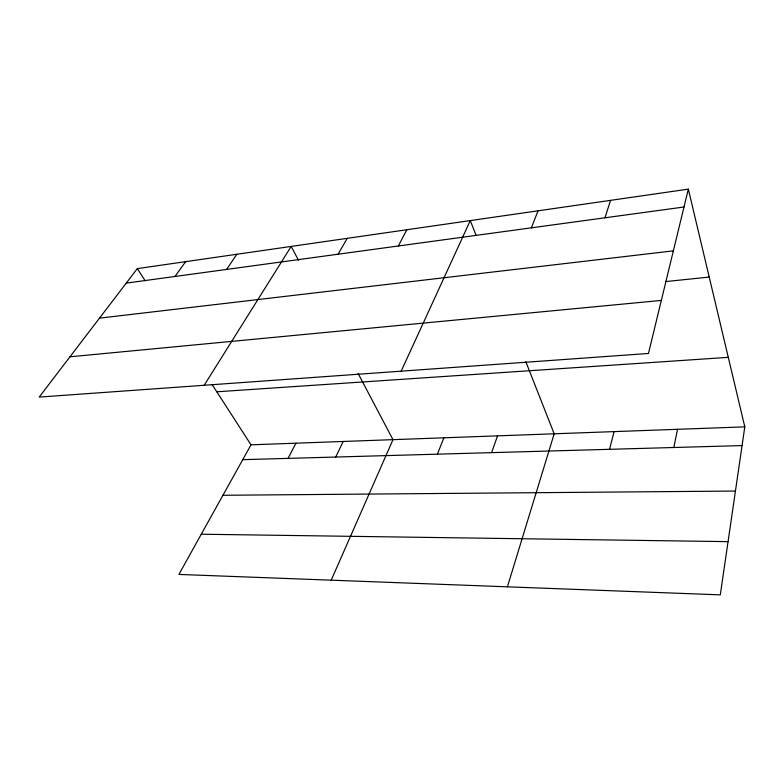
<?xml version="1.0" encoding="UTF-8"?>
<svg xmlns="http://www.w3.org/2000/svg" width="784" height="784" viewBox="0 0 784 784"><rect width="100%" height="100%" fill="white"/><g stroke="black" fill="none" stroke-linecap="round" stroke-linejoin="round"><path stroke-width="1.18" d="M744.8 426.859L720.3 594.86L178.909 574.427L251.007 444.822L744.8 426.859L688.332 189.14L137.318 268.618L39.2 397.086L648.456 353.466L688.332 189.14M673.828 447.507L677.513 429.309M609.55 449.32L614.078 431.612M507.395 586.824L554.18 433.797L525.809 361.698M604.964 217.795L610.56 200.361M491.607 452.642L497.536 435.855M531.356 227.84L538.049 210.818M437.374 454.171L443.881 437.805M331.22 580.17L392.98 439.657L358.121 373.478M401.163 371.175L470.282 220.588L475.986 235.082M335.728 457.033L343.216 441.47M288.061 458.375L295.95 443.185M398.37 245.98L406.808 229.751M338.1 254.212L347.224 238.346M204.193 385.277L291.187 246.421L298.439 260.18M226.605 269.422L236.846 254.261M174.95 276.468L185.641 261.65M126.244 283.122L684.001 207.005M99.49 318.147L673.358 250.851M665.557 281.593L709.216 277.066M69.972 356.798L661.324 300.429M216.796 391.794L728.287 357.347M242.756 459.659L742.066 445.577M222.94 495.272L735.441 491.049M201.272 534.218L728.062 541.646M137.318 268.618L145.177 280.799M212.258 384.758L251.007 444.822"/></g></svg>
